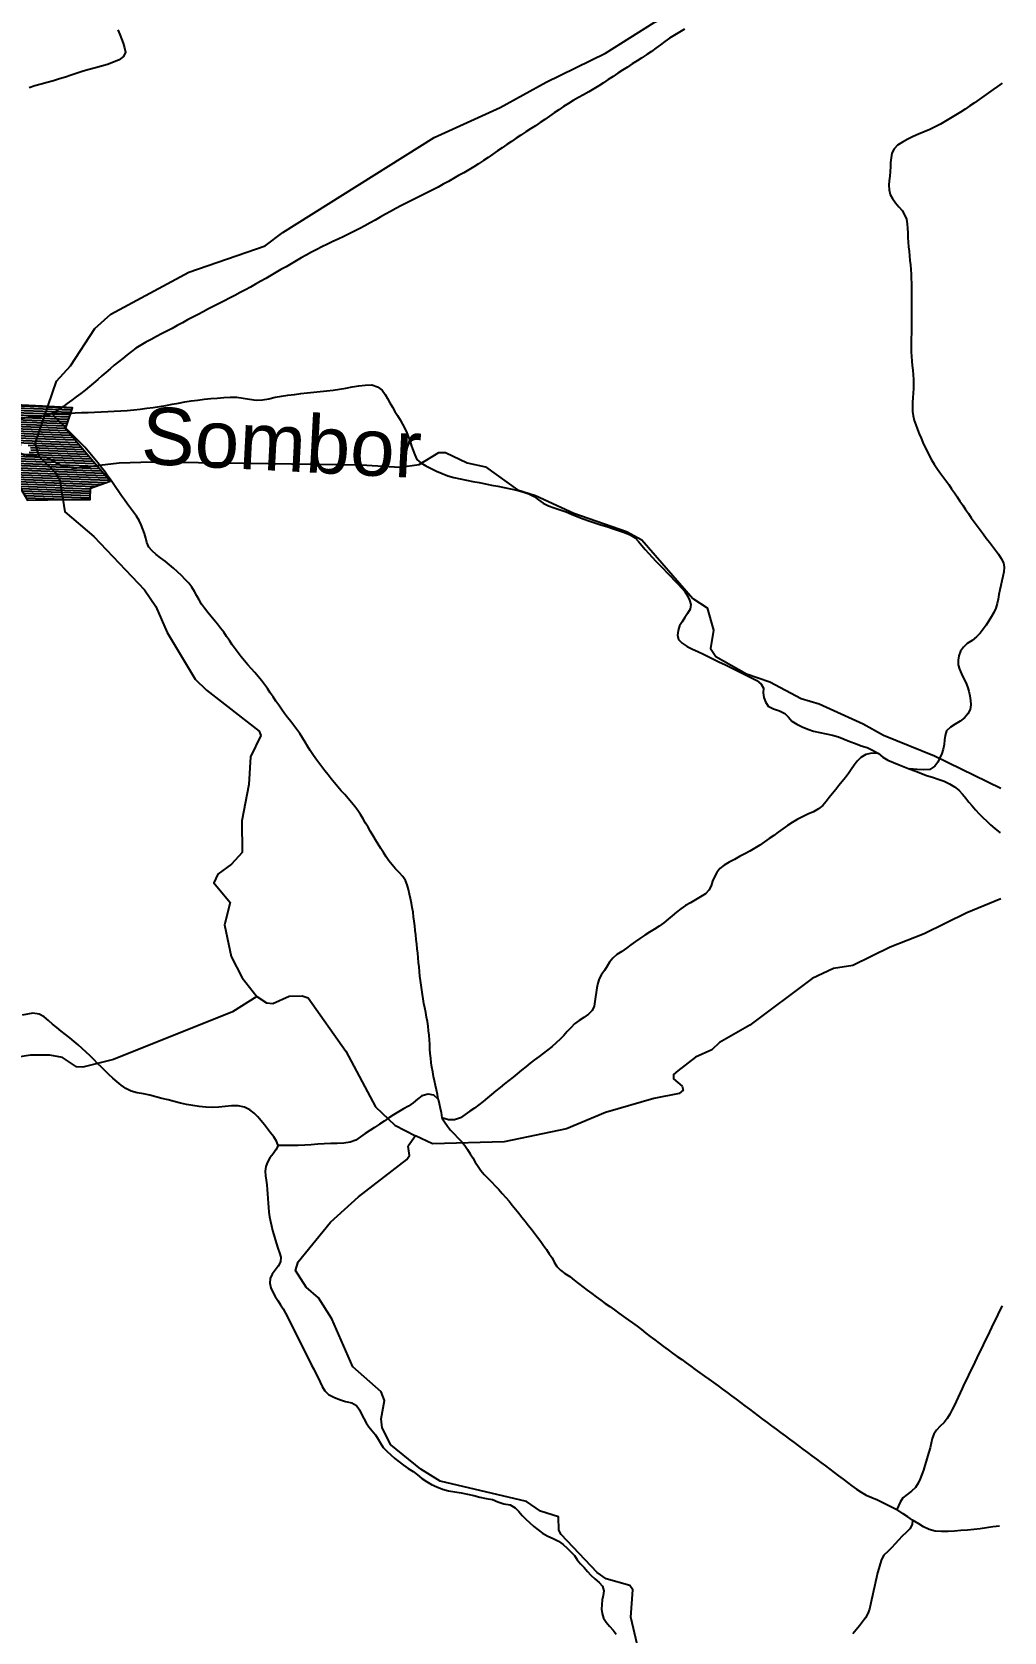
# Model space of a CAD drawing. Header units: metres. Extents: x 13.21 to 19.52, y 42.14 to 46.62.
# Drawn here: x 19.112 to 19.493, y 45.308 to 45.935 of the extents above; entities that cross this region are included whole.
import ezdxf

# ---------------------------------------------------------------- set-up
doc = ezdxf.new("R2010")
doc.units = ezdxf.units.M
doc.header["$MEASUREMENT"] = 0
for name, color, linetype in [('CESTE', 5, 'Continuous'), ('grad_ino', 252, 'Continuous'), ('naziv_ino', 252, 'Continuous'), ('PRUGE', 7, 'Continuous')]:
    doc.layers.add(name, color=color, linetype=linetype)
doc.styles.get("Standard").update_dxf_attribs({"font": 'arial.ttf'})

# ---------------------------------------------------------------- blocks, each defined once
blk = doc.blocks.new('*X38')
at = {"color": 0}
for p, q in [((19.0865, 45.78398), (19.12599, 45.78255)), ((19.08812, 45.78482), (19.12629, 45.78344)), ((19.08974, 45.78566), (19.12659, 45.78433)), ((19.09135, 45.7865), (19.12689, 45.78522)), ((19.09297, 45.78734), (19.12718, 45.78611)), ((19.09459, 45.78819), (19.12748, 45.787)), ((19.09621, 45.78903), (19.12778, 45.78789)), ((19.0745, 45.77721), (19.1288, 45.77525)), ((19.07518, 45.77808), (19.128, 45.77618)), ((19.0768, 45.77892), (19.12721, 45.77711)), ((19.07842, 45.77977), (19.12641, 45.77804)), ((19.08003, 45.78061), (19.12562, 45.77897)), ((19.08165, 45.78145), (19.1251, 45.77989)), ((19.08327, 45.78229), (19.1254, 45.78078)), ((19.08488, 45.78313), (19.12569, 45.78166)), ((19.07641, 45.77624), (19.12959, 45.77432)), ((19.07832, 45.77527), (19.13038, 45.7734)), ((19.08023, 45.7743), (19.10772, 45.77332)), ((19.08214, 45.77333), (19.10659, 45.77246)), ((19.08405, 45.77237), (19.10638, 45.77156)), ((19.08595, 45.7714), (19.10689, 45.77065)), ((19.11038, 45.77322), (19.13118, 45.77247)), ((19.11138, 45.77228), (19.13197, 45.77154)), ((19.11145, 45.77138), (19.13277, 45.77061)), ((19.08786, 45.77043), (19.13435, 45.76875)), ((19.08977, 45.76946), (19.13515, 45.76782)), ((19.09168, 45.76849), (19.13594, 45.7669)), ((19.09359, 45.76752), (19.13673, 45.76597)), ((19.0955, 45.76656), (19.13753, 45.76504)), ((19.09741, 45.76559), (19.13832, 45.76411)), ((19.09931, 45.76462), (19.13912, 45.76318)), ((19.11081, 45.7705), (19.13356, 45.76968)), ((19.10122, 45.76365), (19.13991, 45.76225)), ((19.10313, 45.76268), (19.1407, 45.76132)), ((19.10429, 45.76174), (19.1415, 45.76039)), ((19.10483, 45.76082), (19.14229, 45.75947)), ((19.10537, 45.7599), (19.14132, 45.7586)), ((19.10592, 45.75898), (19.13894, 45.75779)), ((19.10646, 45.75806), (19.13656, 45.75697)), ((19.107, 45.75714), (19.13483, 45.75614)), ((19.10754, 45.75622), (19.13481, 45.75524)), ((19.10809, 45.75531), (19.13479, 45.75434)), ((19.10863, 45.75439), (19.13477, 45.75344)), ((19.10917, 45.75347), (19.13475, 45.75254)), ((19.10971, 45.75255), (19.12777, 45.75189))]:
    blk.add_line(p, q, dxfattribs=at)

msp = doc.modelspace()

# ---------------------------------------------------------------- linework, layer by layer
at = {"layer": 'CESTE'}
msp.add_line((19.26235, 45.50243), (19.25945, 45.4984), dxfattribs=at)
for points in [[(19.11488, 45.76866), (19.11312, 45.77383), (19.12155, 45.79824), (19.12705, 45.80427), (19.13663, 45.81896), (19.14291, 45.82458), (19.17345, 45.84101), (19.20334, 45.8513), (19.21035, 45.85656), (19.26958, 45.89381), (19.29547, 45.90553), (19.31362, 45.91556), (19.33688, 45.92682), (19.35586, 45.93893), (19.38322, 45.95236), (19.391, 45.95706), (19.40864, 45.95932), (19.43647, 45.96865), (19.4469, 45.97388), (19.46051, 45.97897), (19.49207, 45.99404)], [(18.92024, 45.85428), (18.92235, 45.84718), (18.92624, 45.84508), (18.9363, 45.84357), (18.95816, 45.83828), (18.97098, 45.83798), (18.98893, 45.83906), (18.99584, 45.83673), (19.00347, 45.83632), (19.0081, 45.83483), (19.01265, 45.82838), (19.01916, 45.82283), (19.03039, 45.81544), (19.05072, 45.80446), (19.06576, 45.7922), (19.07501, 45.78597), (19.09774, 45.77425), (19.10869, 45.76962), (19.11488, 45.76866)], [(19.11488, 45.76866), (19.11748, 45.76845), (19.12355, 45.76523), (19.12842, 45.76424), (19.14607, 45.7663), (19.15889, 45.76662), (19.24098, 45.76545), (19.25633, 45.76454), (19.26376, 45.76569), (19.27149, 45.77037), (19.27412, 45.77036), (19.28257, 45.76635), (19.28979, 45.76469), (19.30238, 45.75575), (19.30934, 45.75344), (19.32435, 45.74657), (19.34501, 45.73934), (19.35108, 45.73608), (19.37111, 45.71307), (19.37674, 45.70944), (19.37913, 45.70064), (19.37796, 45.69352), (19.3801, 45.69032), (19.39206, 45.68352), (19.40127, 45.68039), (19.41355, 45.67393), (19.42059, 45.67179), (19.43782, 45.66401), (19.44585, 45.65955), (19.46579, 45.65144), (19.49188, 45.63882)], [(19.11488, 45.76866), (19.12087, 45.76282), (19.12279, 45.7595), (19.12476, 45.74713), (19.13612, 45.73743), (19.15599, 45.71649), (19.16045, 45.71002), (19.16494, 45.69972), (19.17588, 45.68151), (19.18031, 45.67712), (19.20097, 45.6611), (19.20173, 45.65945), (19.19766, 45.65102), (19.197, 45.64025), (19.19425, 45.62602), (19.19429, 45.61349), (19.19012, 45.609), (19.18485, 45.60505), (19.18329, 45.60172), (19.1896, 45.59389), (19.18736, 45.58523), (19.18997, 45.57283), (19.19441, 45.56441), (19.20006, 45.55706)], [(19.49179, 45.59534), (19.47853, 45.58992), (19.46182, 45.58164), (19.4484, 45.57642), (19.43377, 45.56926), (19.42628, 45.5681), (19.41781, 45.56414), (19.3934, 45.54581), (19.38149, 45.53908), (19.37848, 45.53623), (19.37207, 45.53326), (19.36514, 45.52799), (19.36349, 45.5265), (19.36345, 45.52489), (19.36686, 45.52199), (19.36726, 45.52038), (19.36569, 45.51904), (19.35577, 45.51713), (19.33689, 45.51167), (19.32153, 45.50527), (19.29703, 45.50019), (19.26898, 45.49931), (19.26235, 45.50243)], [(19.20006, 45.55706), (19.19057, 45.5511), (19.14395, 45.53242), (19.13182, 45.52946), (19.12939, 45.5295), (19.12394, 45.53315), (19.11899, 45.53414), (19.11134, 45.53417), (19.09887, 45.53218), (19.09227, 45.52954), (19.08285, 45.52064)], [(19.20006, 45.55706), (19.20391, 45.55467), (19.20637, 45.5543), (19.21277, 45.55722), (19.21787, 45.55736), (19.22017, 45.55661), (19.23494, 45.5357), (19.24662, 45.51386), (19.25426, 45.50668), (19.26235, 45.50243)], [(19.34918, 45.30317), (19.34675, 45.31376), (19.34752, 45.3245), (19.34642, 45.32619), (19.33705, 45.32878), (19.3335, 45.33129), (19.31944, 45.34624), (19.31848, 45.34788), (19.31837, 45.35316), (19.31133, 45.3554), (19.30583, 45.35911), (19.27202, 45.36706), (19.26444, 45.37186), (19.25271, 45.38133), (19.24922, 45.38803), (19.24887, 45.39162), (19.25013, 45.39874), (19.24885, 45.40219), (19.23779, 45.41193), (19.22946, 45.43078), (19.22429, 45.43898), (19.21944, 45.44311), (19.21523, 45.44968), (19.21629, 45.4531), (19.22897, 45.46869), (19.24002, 45.47856), (19.2589, 45.49315), (19.25997, 45.49479), (19.25945, 45.4984)]]:
    msp.add_lwpolyline(points, dxfattribs=at)
at = {"layer": 'grad_ino'}
msp.add_lwpolyline([(19.08419, 45.78277), (19.07399, 45.77746), (19.10399, 45.76225), (19.11022, 45.75169), (19.12614, 45.75188), (19.13474, 45.75197), (19.13483, 45.75639), (19.14264, 45.75905), (19.13608, 45.76674), (19.12502, 45.77966), (19.12779, 45.78791), (19.1161, 45.78846), (19.09684, 45.78936)], close=True, dxfattribs=at)
at = {"layer": 'PRUGE'}
for points in [[(19.14562, 45.93596), (19.14636, 45.93424), (19.14705, 45.9325), (19.14768, 45.93077), (19.14827, 45.929), (19.14863, 45.92723), (19.14783, 45.92551), (19.14612, 45.92421), (19.14386, 45.92329), (19.14158, 45.92245), (19.13923, 45.92172), (19.13683, 45.92108), (19.13441, 45.92044), (19.13202, 45.91977), (19.12967, 45.91905), (19.12734, 45.91828), (19.12502, 45.91751), (19.12268, 45.91676), (19.12031, 45.91606), (19.11791, 45.91542), (19.11549, 45.91478), (19.1131, 45.91412), (19.11079, 45.91333)], [(19.36784, 45.93622), (19.36586, 45.93508), (19.36389, 45.93392), (19.36198, 45.93271), (19.36015, 45.93145), (19.35839, 45.93014), (19.35662, 45.92883), (19.35483, 45.92755), (19.35297, 45.92631), (19.35109, 45.92508), (19.34919, 45.92387), (19.34728, 45.92266), (19.34539, 45.92144), (19.34351, 45.92022), (19.34164, 45.91898), (19.33978, 45.91774), (19.33791, 45.91651), (19.33604, 45.91528), (19.33415, 45.91406), (19.33223, 45.91286), (19.33025, 45.91171), (19.32823, 45.9106), (19.3262, 45.9095), (19.32421, 45.90835), (19.32229, 45.90717), (19.32041, 45.90594), (19.31857, 45.90469), (19.31674, 45.90342), (19.31491, 45.90216), (19.31307, 45.9009), (19.31122, 45.89966), (19.30935, 45.89842), (19.30747, 45.8972), (19.30558, 45.89598), (19.30369, 45.89476), (19.30181, 45.89354), (19.29994, 45.89231), (19.29808, 45.89106), (19.29625, 45.8898), (19.29443, 45.88854), (19.2926, 45.88727), (19.29077, 45.886), (19.28892, 45.88476), (19.28705, 45.88353), (19.28513, 45.88233), (19.28319, 45.88116), (19.28122, 45.88), (19.27924, 45.87886), (19.27724, 45.87773), (19.27523, 45.8766), (19.2732, 45.8755), (19.27117, 45.8744), (19.26912, 45.87332), (19.26705, 45.87225), (19.26496, 45.8712), (19.26286, 45.87016), (19.26076, 45.86912), (19.25868, 45.86807), (19.25661, 45.86701), (19.25456, 45.86592), (19.25253, 45.86482), (19.25052, 45.8637), (19.24851, 45.86259), (19.24649, 45.86147), (19.24448, 45.86035), (19.24246, 45.85924), (19.24043, 45.85814), (19.23838, 45.85706), (19.2363, 45.856), (19.23418, 45.85498), (19.23205, 45.85398), (19.22989, 45.853), (19.22776, 45.85201), (19.22564, 45.85099), (19.22357, 45.84992), (19.22153, 45.84883), (19.21951, 45.84771), (19.21752, 45.84659), (19.21552, 45.84545), (19.21354, 45.8443), (19.21156, 45.84316), (19.20957, 45.84202), (19.20758, 45.84089), (19.20558, 45.83975), (19.2036, 45.83861), (19.20162, 45.83746), (19.19964, 45.83633), (19.19763, 45.83521), (19.19561, 45.8341), (19.19356, 45.83301), (19.1915, 45.83194), (19.18943, 45.83087), (19.18736, 45.82981), (19.18529, 45.82875), (19.18321, 45.82769), (19.18115, 45.82662), (19.17909, 45.82554), (19.17704, 45.82446), (19.175, 45.82337), (19.17296, 45.82228), (19.17092, 45.82118), (19.16888, 45.82009), (19.16684, 45.819), (19.16479, 45.81791), (19.16274, 45.81683), (19.1607, 45.81575), (19.15865, 45.81466), (19.1566, 45.81358), (19.15459, 45.81246), (19.15264, 45.81129), (19.1509, 45.80997), (19.14922, 45.80861), (19.14753, 45.80725), (19.14587, 45.80588), (19.14421, 45.80451), (19.14256, 45.80314), (19.14093, 45.80175), (19.13931, 45.80036), (19.1377, 45.79896), (19.13609, 45.79757), (19.13445, 45.79619), (19.13277, 45.79483), (19.13105, 45.79349), (19.12931, 45.79217), (19.12754, 45.79087), (19.12577, 45.78957), (19.12398, 45.78828), (19.12213, 45.78703), (19.12021, 45.78581)], [(19.49238, 45.91516), (19.49058, 45.91387), (19.48879, 45.91259), (19.487, 45.91129), (19.48521, 45.91001), (19.4834, 45.90873), (19.48158, 45.90746), (19.47973, 45.90622), (19.47786, 45.90498), (19.47599, 45.90375), (19.47409, 45.90254), (19.47216, 45.90135), (19.47021, 45.90018), (19.46822, 45.89904), (19.46614, 45.89798), (19.464, 45.89699), (19.4618, 45.89606), (19.4596, 45.89513), (19.45742, 45.89417), (19.45532, 45.89314), (19.45328, 45.89203), (19.45135, 45.89085), (19.44997, 45.88934), (19.44915, 45.88764), (19.4488, 45.88585), (19.44864, 45.88406), (19.44856, 45.88227), (19.4485, 45.88047), (19.44832, 45.87868), (19.44811, 45.87688), (19.44795, 45.8751), (19.44801, 45.87329), (19.44843, 45.87153), (19.44931, 45.86984), (19.45051, 45.86825), (19.45181, 45.8667), (19.4531, 45.86514), (19.45414, 45.8635), (19.45485, 45.86178), (19.45518, 45.85999), (19.45531, 45.8582), (19.45536, 45.8564), (19.45537, 45.85461), (19.45549, 45.85281), (19.45566, 45.85102), (19.45585, 45.84923), (19.45604, 45.84744), (19.45621, 45.84565), (19.45639, 45.84386), (19.45653, 45.84207), (19.45665, 45.84028), (19.45673, 45.83848), (19.45679, 45.83668), (19.45683, 45.83489), (19.45685, 45.83309), (19.45686, 45.8313), (19.45686, 45.8295), (19.45687, 45.82771), (19.45687, 45.82591), (19.45687, 45.82412), (19.45686, 45.82232), (19.45684, 45.82053), (19.45681, 45.81873), (19.45677, 45.81694), (19.45673, 45.81514), (19.45671, 45.81335), (19.45671, 45.81155), (19.45673, 45.80976), (19.4568, 45.80796), (19.45695, 45.80617), (19.45713, 45.80438), (19.45732, 45.80259), (19.4575, 45.8008), (19.45762, 45.799), (19.45765, 45.79721), (19.45759, 45.79541), (19.45748, 45.79362), (19.45733, 45.79183), (19.45721, 45.79004), (19.45716, 45.78824), (19.45723, 45.78644), (19.45746, 45.78466), (19.45792, 45.78289), (19.45852, 45.78115), (19.4592, 45.77942), (19.45989, 45.77768), (19.4606, 45.77596), (19.46133, 45.77424), (19.4621, 45.77252), (19.46291, 45.77082), (19.46378, 45.76913), (19.46471, 45.76746), (19.46572, 45.7658), (19.4668, 45.76417), (19.46792, 45.76256), (19.46908, 45.76096), (19.47024, 45.75936), (19.47141, 45.75776), (19.47255, 45.75615), (19.47366, 45.75453), (19.47476, 45.7529), (19.47584, 45.75128), (19.47693, 45.74965), (19.47802, 45.74803), (19.47911, 45.7464), (19.48022, 45.74478), (19.48135, 45.74317), (19.48251, 45.74157), (19.48371, 45.73998), (19.48492, 45.7384), (19.48613, 45.73682), (19.48735, 45.73524), (19.48853, 45.73364), (19.48971, 45.73205), (19.49088, 45.73045), (19.49204, 45.72883), (19.49285, 45.72715), (19.4931, 45.72535), (19.493, 45.72356), (19.49269, 45.72178), (19.49226, 45.72001), (19.49182, 45.71824), (19.49141, 45.71647), (19.49109, 45.71468), (19.49081, 45.7129), (19.49043, 45.71113), (19.48986, 45.70937), (19.48906, 45.70766), (19.48815, 45.706), (19.48716, 45.70434), (19.48611, 45.7027), (19.48497, 45.70109), (19.48376, 45.69951), (19.48228, 45.69803), (19.48057, 45.69671), (19.47864, 45.69552), (19.47716, 45.69406), (19.47609, 45.69243), (19.47542, 45.69069), (19.4751, 45.6889), (19.47518, 45.68711), (19.4757, 45.68535), (19.47642, 45.68363), (19.47725, 45.68193), (19.47808, 45.68023), (19.47873, 45.67849), (19.47924, 45.67673), (19.47964, 45.67496), (19.47993, 45.67317), (19.48003, 45.67138), (19.47988, 45.66958), (19.47897, 45.66791), (19.4776, 45.66639), (19.47595, 45.66501), (19.474, 45.66384), (19.47208, 45.66265), (19.47056, 45.66119), (19.46998, 45.65947), (19.46981, 45.65767), (19.46969, 45.65587), (19.46927, 45.6541), (19.46866, 45.65236), (19.46796, 45.65063), (19.46719, 45.6489), (19.46602, 45.64733), (19.46403, 45.6461), (19.46161, 45.64591), (19.45902, 45.6461), (19.45595, 45.64638)], [(19.12021, 45.78581), (19.12366, 45.7855), (19.12625, 45.78567), (19.1288, 45.78583), (19.13137, 45.78597), (19.13393, 45.78607), (19.13649, 45.78615), (19.13906, 45.78624), (19.14163, 45.78636), (19.14418, 45.78649), (19.14675, 45.78663), (19.14931, 45.78681), (19.15185, 45.78704), (19.15439, 45.78733), (19.15691, 45.78767), (19.15943, 45.78802), (19.16193, 45.78841), (19.16444, 45.78881), (19.16694, 45.78923), (19.16942, 45.78969), (19.1719, 45.79015), (19.1744, 45.79056), (19.17693, 45.79091), (19.17946, 45.7912), (19.182, 45.79146), (19.18454, 45.7917), (19.1871, 45.79188), (19.18967, 45.79199), (19.19224, 45.79202), (19.19224, 45.79202), (19.19476, 45.7917), (19.19727, 45.79128), (19.19978, 45.79089), (19.20233, 45.791), (19.20484, 45.7914), (19.20729, 45.79198), (19.20978, 45.7924), (19.2123, 45.79276), (19.21482, 45.79311), (19.21735, 45.79344), (19.21987, 45.79374), (19.22241, 45.79402), (19.22495, 45.79428), (19.2275, 45.79455), (19.23003, 45.79483), (19.23255, 45.79516), (19.23506, 45.79555), (19.23754, 45.79602), (19.24004, 45.79648), (19.24258, 45.79676), (19.24517, 45.7968), (19.24517, 45.7968), (19.24746, 45.79604), (19.24923, 45.79473), (19.2504, 45.79311), (19.25138, 45.79145), (19.25229, 45.78977), (19.25325, 45.78811), (19.25426, 45.78646), (19.25528, 45.7848), (19.25628, 45.78315), (19.25722, 45.78147), (19.2581, 45.77979), (19.25891, 45.77809), (19.25962, 45.77636), (19.26023, 45.77461), (19.26076, 45.77286), (19.26134, 45.77111), (19.26201, 45.76937), (19.26283, 45.76766), (19.26441, 45.76627), (19.26638, 45.7651), (19.2685, 45.76408), (19.27061, 45.76304), (19.27275, 45.76206), (19.27498, 45.76117), (19.27737, 45.7605), (19.27982, 45.75998), (19.28231, 45.75952), (19.28478, 45.75903), (19.28724, 45.75852), (19.28971, 45.75802), (19.29218, 45.75755), (19.29467, 45.75709), (19.29715, 45.75665), (19.29961, 45.75612), (19.30204, 45.75555), (19.30445, 45.75493), (19.30678, 45.75415), (19.30885, 45.75311), (19.31054, 45.75174), (19.31237, 45.75048), (19.31442, 45.74942), (19.31676, 45.74866), (19.31908, 45.74789), (19.32136, 45.74707), (19.32354, 45.74613), (19.32577, 45.74523), (19.32803, 45.74438), (19.33033, 45.74359), (19.33264, 45.74281), (19.33497, 45.74204), (19.33729, 45.74128), (19.33963, 45.74054), (19.34196, 45.7398), (19.34429, 45.73903), (19.34652, 45.73812), (19.34843, 45.73695), (19.34981, 45.73542), (19.35113, 45.73387), (19.35243, 45.73233), (19.35378, 45.7308), (19.35517, 45.72929), (19.35659, 45.72779), (19.35801, 45.7263), (19.35943, 45.72481), (19.36087, 45.72332), (19.36233, 45.72183), (19.36376, 45.72035), (19.36518, 45.71885), (19.36659, 45.71735), (19.36789, 45.7158), (19.36899, 45.71418), (19.36983, 45.71248), (19.37026, 45.7107), (19.37002, 45.70893), (19.369, 45.70727), (19.36795, 45.70563), (19.36689, 45.70399), (19.36589, 45.70234), (19.36528, 45.7006), (19.36511, 45.6988), (19.36547, 45.697), (19.36692, 45.69557), (19.36888, 45.69436), (19.37095, 45.6933), (19.37307, 45.69229), (19.3752, 45.69129), (19.37731, 45.69027), (19.37941, 45.68924), (19.38152, 45.68821), (19.38363, 45.68719), (19.38573, 45.68617), (19.38783, 45.68514), (19.38992, 45.6841), (19.39199, 45.68304), (19.39405, 45.68197), (19.39616, 45.68093), (19.39787, 45.67957), (19.39878, 45.67794), (19.39869, 45.67611), (19.39894, 45.67432), (19.39957, 45.67258), (19.40068, 45.67093), (19.40268, 45.6699), (19.40501, 45.66908), (19.40716, 45.66808), (19.40858, 45.66662), (19.40991, 45.66509), (19.41183, 45.66389), (19.41391, 45.66284), (19.41613, 45.66193), (19.41844, 45.66115), (19.42086, 45.66057), (19.42333, 45.66009), (19.42579, 45.65957), (19.42814, 45.65886), (19.4304, 45.65801), (19.43261, 45.6571), (19.43485, 45.65623), (19.43713, 45.65541), (19.43947, 45.65467), (19.44157, 45.65366), (19.44392, 45.6523)], [(19.12021, 45.78581), (19.11801, 45.78494), (19.11551, 45.78448), (19.11295, 45.78435), (19.11041, 45.78409), (19.10678, 45.78344)], [(19.27121, 45.51691), (19.27091, 45.51869), (19.27057, 45.52047), (19.2702, 45.52225), (19.26982, 45.52402), (19.26944, 45.5258), (19.26909, 45.52757), (19.26877, 45.52936), (19.2685, 45.53115), (19.2683, 45.53293), (19.26813, 45.53472), (19.268, 45.53652), (19.26788, 45.53831), (19.26777, 45.54011), (19.26762, 45.5419), (19.26745, 45.54369), (19.26723, 45.54548), (19.26697, 45.54726), (19.26666, 45.54905), (19.26633, 45.55083), (19.26599, 45.55261), (19.26564, 45.55439), (19.26532, 45.55617), (19.26501, 45.55795), (19.26474, 45.55974), (19.26451, 45.56153), (19.26428, 45.56332), (19.26408, 45.5651), (19.2639, 45.56689), (19.26371, 45.56868), (19.26353, 45.57048), (19.26336, 45.57226), (19.26317, 45.57406), (19.26298, 45.57585), (19.26278, 45.57764), (19.26259, 45.57942), (19.26241, 45.58122), (19.26222, 45.58301), (19.26203, 45.5848), (19.26182, 45.58659), (19.26159, 45.58838), (19.26134, 45.59017), (19.26104, 45.59195), (19.26072, 45.59373), (19.26036, 45.59551), (19.25998, 45.59728), (19.25958, 45.59906), (19.25909, 45.60082), (19.25846, 45.60256), (19.25732, 45.60417), (19.25592, 45.60568), (19.25443, 45.60714), (19.25311, 45.60867), (19.25191, 45.61027), (19.25081, 45.61189), (19.24975, 45.61352), (19.24871, 45.61517), (19.2477, 45.61681), (19.24668, 45.61846), (19.24566, 45.62011), (19.24467, 45.62177), (19.24372, 45.62343), (19.24277, 45.6251), (19.2418, 45.62675), (19.24078, 45.62841), (19.23971, 45.63004), (19.23855, 45.63164), (19.23727, 45.6332), (19.23595, 45.63474), (19.23458, 45.63626), (19.23321, 45.63776), (19.23187, 45.6393), (19.23056, 45.64085), (19.2293, 45.64241), (19.22804, 45.64398), (19.22681, 45.64555), (19.22559, 45.64713), (19.2244, 45.64872), (19.22323, 45.65031), (19.22211, 45.65193), (19.22105, 45.65357), (19.22003, 45.65522), (19.21901, 45.65686), (19.21798, 45.65851), (19.2169, 45.66014), (19.21577, 45.66174), (19.21458, 45.66334), (19.21338, 45.66492), (19.21216, 45.66651), (19.21096, 45.66809), (19.20979, 45.66969), (19.20867, 45.6713), (19.20757, 45.67292), (19.20648, 45.67455), (19.20539, 45.67618), (19.20428, 45.67779), (19.20313, 45.6794), (19.20192, 45.68099), (19.20065, 45.68255), (19.19932, 45.68408), (19.19795, 45.6856), (19.19659, 45.68713), (19.19524, 45.68865), (19.19396, 45.69021), (19.19274, 45.69179), (19.19158, 45.69339), (19.19045, 45.695), (19.18934, 45.69662), (19.18823, 45.69824), (19.1871, 45.69985), (19.18591, 45.70144), (19.18467, 45.70301), (19.18339, 45.70457), (19.1821, 45.70613), (19.18082, 45.70768), (19.17958, 45.70926), (19.17845, 45.71086), (19.17747, 45.71253), (19.1766, 45.71421), (19.1757, 45.7159), (19.17467, 45.71755), (19.17341, 45.71911), (19.17203, 45.72062), (19.17056, 45.72209), (19.16904, 45.72355), (19.16748, 45.72497), (19.16587, 45.72637), (19.16414, 45.7277), (19.16238, 45.72901), (19.16066, 45.73034), (19.15904, 45.73174), (19.15778, 45.73329), (19.157, 45.73501), (19.15654, 45.73678), (19.15606, 45.73854), (19.15542, 45.74028), (19.15474, 45.74202), (19.15391, 45.74371), (19.15286, 45.74535), (19.15173, 45.74697), (19.15055, 45.74856), (19.14936, 45.75015), (19.14819, 45.75175), (19.14705, 45.75336), (19.14595, 45.75498), (19.14484, 45.75661), (19.14374, 45.75822), (19.14262, 45.75984), (19.14147, 45.76145), (19.1403, 45.76305), (19.13908, 45.76463), (19.13784, 45.7662), (19.13658, 45.76777), (19.13528, 45.76932), (19.13396, 45.77086), (19.13259, 45.77238), (19.13119, 45.77388), (19.12974, 45.77536), (19.12827, 45.77684), (19.12679, 45.7783), (19.12532, 45.77978), (19.12389, 45.78127), (19.12249, 45.78278), (19.12069, 45.78443), (19.12021, 45.78581)], [(19.44392, 45.6523), (19.44131, 45.65244), (19.44131, 45.65244), (19.43893, 45.65196), (19.43691, 45.65081), (19.43548, 45.64932), (19.43429, 45.64772), (19.43319, 45.6461), (19.43208, 45.64449), (19.43089, 45.64289), (19.42964, 45.64133), (19.42837, 45.63977), (19.42709, 45.63822), (19.42581, 45.63667), (19.4246, 45.63508), (19.42339, 45.63349), (19.42208, 45.63196), (19.42033, 45.63065), (19.41835, 45.62951), (19.41622, 45.62851), (19.41407, 45.62753), (19.41199, 45.62649), (19.41002, 45.62534), (19.40817, 45.62411), (19.40637, 45.62282), (19.40459, 45.62153), (19.4028, 45.62025), (19.40098, 45.61899), (19.39915, 45.61774), (19.39731, 45.61648), (19.39543, 45.61527), (19.39349, 45.6141), (19.39147, 45.613), (19.38942, 45.61193), (19.38736, 45.61085), (19.38531, 45.60978), (19.38337, 45.60861), (19.38167, 45.60727), (19.38049, 45.60568), (19.37957, 45.604), (19.37884, 45.60228), (19.37828, 45.60052), (19.37741, 45.59884), (19.37604, 45.59731), (19.37414, 45.59612), (19.37214, 45.595), (19.37014, 45.59387), (19.36818, 45.59272), (19.36635, 45.59147), (19.36466, 45.59012), (19.363, 45.58876), (19.36135, 45.58738), (19.3597, 45.58601), (19.35791, 45.58473), (19.35604, 45.5835), (19.35412, 45.58231), (19.35221, 45.58112), (19.35034, 45.5799), (19.34853, 45.57863), (19.34678, 45.57732), (19.34502, 45.57602), (19.34322, 45.57475), (19.3413, 45.57355), (19.33967, 45.57219), (19.33842, 45.57061), (19.33745, 45.56895), (19.33642, 45.5673), (19.3353, 45.56569), (19.3344, 45.564), (19.33379, 45.56227), (19.33345, 45.56049), (19.33317, 45.5587), (19.33292, 45.55691), (19.33264, 45.55513), (19.33236, 45.55333), (19.33158, 45.55165), (19.33013, 45.55015), (19.32833, 45.54888), (19.32648, 45.54764), (19.32472, 45.54633), (19.32322, 45.54488), (19.32183, 45.54338), (19.32046, 45.54186), (19.31902, 45.54038), (19.3175, 45.53894), (19.31589, 45.53754), (19.31424, 45.53617), (19.31254, 45.53483), (19.31078, 45.53353), (19.309, 45.53224), (19.30727, 45.53093), (19.30558, 45.52958), (19.30391, 45.52821), (19.30224, 45.52685), (19.30056, 45.5255), (19.29886, 45.52416), (19.29717, 45.52282), (19.29548, 45.52148), (19.29381, 45.52011), (19.29216, 45.51874), (19.29054, 45.51736), (19.28888, 45.51599), (19.28717, 45.51465), (19.28541, 45.51336), (19.2836, 45.51209), (19.28178, 45.51082), (19.27993, 45.50959), (19.27762, 45.5087), (19.27521, 45.50879), (19.2727, 45.50957)], [(19.44392, 45.6523), (19.44558, 45.65092), (19.44751, 45.64977), (19.44974, 45.64886), (19.45196, 45.64797), (19.45595, 45.64638)], [(19.45595, 45.64638), (19.45818, 45.64551), (19.46043, 45.64463), (19.46268, 45.64379), (19.46501, 45.64304), (19.46734, 45.64228), (19.46962, 45.64148), (19.47176, 45.64048), (19.47369, 45.6393), (19.47538, 45.63794), (19.47679, 45.63645), (19.47809, 45.6349), (19.47933, 45.63333), (19.48063, 45.63178), (19.48198, 45.63025), (19.4834, 45.62876), (19.48484, 45.62728), (19.48633, 45.62582), (19.48786, 45.62438), (19.48948, 45.62299), (19.49156, 45.62124)], [(19.20847, 45.49872), (19.20776, 45.50045), (19.20678, 45.5021), (19.20552, 45.50367), (19.20429, 45.50524), (19.20307, 45.50682), (19.20183, 45.50839), (19.2005, 45.50992), (19.19902, 45.51139), (19.19733, 45.51274), (19.19522, 45.51378), (19.19281, 45.51428), (19.19281, 45.51428), (19.19022, 45.51426), (19.18769, 45.51397), (19.18516, 45.51372), (19.18261, 45.51365), (19.18005, 45.51375), (19.17752, 45.51398), (19.17501, 45.51432), (19.17254, 45.51479), (19.17011, 45.51535), (19.1677, 45.51595), (19.1653, 45.51656), (19.16289, 45.51718), (19.1605, 45.5178), (19.15811, 45.51846), (19.15566, 45.51894), (19.15315, 45.5193), (19.15078, 45.51999), (19.14872, 45.52103), (19.14695, 45.52234), (19.14527, 45.52369), (19.14366, 45.52509), (19.14211, 45.52652), (19.14063, 45.52798), (19.13915, 45.52945), (19.13766, 45.5309), (19.13619, 45.53237), (19.1347, 45.53384), (19.13318, 45.53528), (19.13162, 45.53671), (19.13004, 45.53812), (19.12844, 45.53952), (19.1268, 45.54089), (19.12511, 45.54225), (19.12339, 45.54357), (19.12164, 45.54489), (19.11997, 45.54624), (19.11835, 45.54763), (19.11675, 45.54907), (19.11473, 45.55014), (19.11224, 45.55061), (19.11224, 45.55061), (19.10811, 45.54975)], [(19.27121, 45.51691), (19.26955, 45.51842), (19.26735, 45.51881), (19.26735, 45.51881), (19.26485, 45.51811), (19.26308, 45.51684), (19.26138, 45.51547), (19.25961, 45.51418), (19.25763, 45.51304), (19.25565, 45.51191), (19.2537, 45.51075), (19.25184, 45.50952), (19.25, 45.50828), (19.24816, 45.50704), (19.2463, 45.5058), (19.24443, 45.50457), (19.24257, 45.50335), (19.24081, 45.50204), (19.23889, 45.50085), (19.23669, 45.49994), (19.23419, 45.4996), (19.23163, 45.49948), (19.22908, 45.49945), (19.22653, 45.49933), (19.22398, 45.49917), (19.22144, 45.49899), (19.21889, 45.49883), (19.21635, 45.49871), (19.21378, 45.49867), (19.21123, 45.49868), (19.20847, 45.49872)], [(19.27121, 45.51691), (19.27162, 45.51513), (19.27198, 45.51336), (19.27232, 45.51158), (19.2727, 45.50957)], [(19.2727, 45.50957), (19.27372, 45.50793), (19.27484, 45.50631), (19.27607, 45.50474), (19.27748, 45.50324), (19.2789, 45.50175), (19.28033, 45.50026), (19.28166, 45.49872), (19.28277, 45.49711), (19.28374, 45.49545), (19.28474, 45.4938), (19.28577, 45.49215), (19.28684, 45.49052), (19.288, 45.48892), (19.28928, 45.48736), (19.2907, 45.48588), (19.29217, 45.48441), (19.29361, 45.48292), (19.29499, 45.4814), (19.29634, 45.47989), (19.29769, 45.47836), (19.29901, 45.47682), (19.30029, 45.47526), (19.30156, 45.47371), (19.30281, 45.47214), (19.30406, 45.47058), (19.3053, 45.469), (19.30653, 45.46743), (19.30777, 45.46586), (19.309, 45.46429), (19.31022, 45.46271), (19.31142, 45.46112), (19.31257, 45.45952), (19.3137, 45.45792), (19.3148, 45.45629), (19.31585, 45.45466), (19.3167, 45.45296), (19.31772, 45.45132), (19.31916, 45.44983), (19.32094, 45.44856), (19.32278, 45.44729), (19.3245, 45.44596), (19.32623, 45.44465), (19.32795, 45.44332), (19.32967, 45.442), (19.33142, 45.44068), (19.33318, 45.43939), (19.33495, 45.4381), (19.33673, 45.43681), (19.33852, 45.43553), (19.34031, 45.43425), (19.34209, 45.43296), (19.34388, 45.43168), (19.34568, 45.43041), (19.34747, 45.42913), (19.34923, 45.42783), (19.35098, 45.42651), (19.35269, 45.42518), (19.3544, 45.42385), (19.35611, 45.42252), (19.35783, 45.42119), (19.35958, 45.41989), (19.36135, 45.41859), (19.36313, 45.41731), (19.36493, 45.41603), (19.36671, 45.41475), (19.3685, 45.41347), (19.37028, 45.41218), (19.37205, 45.4109), (19.37385, 45.40961), (19.37562, 45.40833), (19.37741, 45.40704), (19.37919, 45.40576), (19.38098, 45.40448), (19.38276, 45.40319), (19.38453, 45.4019), (19.38629, 45.4006), (19.38802, 45.39928), (19.38977, 45.39797), (19.3915, 45.39665), (19.39323, 45.39534), (19.39497, 45.39402), (19.39671, 45.3927), (19.39845, 45.3914), (19.4002, 45.39009), (19.40196, 45.38878), (19.40371, 45.38748), (19.40547, 45.38619), (19.40723, 45.38488), (19.40899, 45.38359), (19.41075, 45.38229), (19.41251, 45.38098), (19.41426, 45.37968), (19.41602, 45.37838), (19.41777, 45.37708), (19.41953, 45.37578), (19.42128, 45.37447), (19.42304, 45.37317), (19.42478, 45.37186), (19.42652, 45.37055), (19.42825, 45.36923), (19.42997, 45.36791), (19.43171, 45.36659), (19.43347, 45.36529), (19.43525, 45.36401), (19.43709, 45.36276), (19.43911, 45.36167), (19.44132, 45.36078), (19.44346, 45.3598), (19.44557, 45.35879), (19.44764, 45.35774), (19.45104, 45.35599)], [(19.20847, 45.49872), (19.2076, 45.49703), (19.20651, 45.49541), (19.20526, 45.49385), (19.20423, 45.4922), (19.20361, 45.49047), (19.20343, 45.48867), (19.20356, 45.48687), (19.20378, 45.48508), (19.204, 45.48329), (19.20413, 45.4815), (19.20426, 45.47971), (19.20436, 45.47791), (19.20449, 45.47612), (19.20464, 45.47433), (19.20484, 45.47254), (19.20512, 45.47075), (19.20547, 45.46897), (19.20587, 45.4672), (19.20629, 45.46543), (19.20675, 45.46366), (19.20725, 45.46191), (19.20775, 45.46014), (19.20836, 45.4584), (19.20902, 45.45667), (19.2095, 45.45488), (19.20933, 45.45312), (19.20849, 45.45141), (19.20732, 45.44981), (19.20617, 45.4482), (19.20529, 45.44652), (19.2052, 45.44472), (19.2056, 45.44295), (19.20638, 45.44124), (19.20733, 45.43957), (19.20837, 45.43793), (19.20943, 45.4363), (19.21045, 45.43464), (19.21138, 45.43298), (19.21222, 45.43128), (19.21307, 45.42959), (19.21391, 45.42789), (19.21476, 45.4262), (19.21561, 45.4245), (19.21646, 45.42281), (19.2173, 45.42112), (19.21814, 45.41942), (19.21899, 45.41772), (19.21984, 45.41603), (19.2207, 45.41434), (19.22156, 45.41265), (19.22242, 45.41096), (19.22329, 45.40927), (19.22414, 45.40758), (19.22496, 45.40588), (19.22574, 45.40417), (19.22678, 45.40252), (19.22821, 45.40104), (19.23028, 45.4), (19.23254, 45.39915), (19.23487, 45.39841), (19.23736, 45.39783), (19.23921, 45.39673), (19.24035, 45.39508), (19.24118, 45.39338), (19.24201, 45.39168), (19.24297, 45.39001), (19.24408, 45.3884), (19.24531, 45.38683), (19.2466, 45.38528), (19.24766, 45.38364), (19.24865, 45.38198), (19.24967, 45.38034), (19.25108, 45.37885), (19.25264, 45.37742), (19.25428, 45.37605), (19.2559, 45.37466), (19.25762, 45.37334), (19.25944, 45.37208), (19.26134, 45.37088), (19.2631, 45.36958), (19.26474, 45.36821), (19.26662, 45.36699), (19.26861, 45.36587), (19.27071, 45.36485), (19.27295, 45.36398), (19.27532, 45.36334), (19.2778, 45.36289), (19.28028, 45.36251), (19.28274, 45.36204), (19.28515, 45.36146), (19.28753, 45.3608), (19.28998, 45.3603), (19.29245, 45.3599), (19.29463, 45.35896), (19.29698, 45.35829), (19.29945, 45.35785), (19.30136, 45.35667), (19.30288, 45.35523), (19.30414, 45.35366), (19.30563, 45.3522), (19.30718, 45.35078), (19.30878, 45.34938), (19.31039, 45.34799), (19.31216, 45.3467), (19.31415, 45.34557), (19.31633, 45.34464), (19.31839, 45.34359), (19.3202, 45.34232), (19.32173, 45.34088), (19.32321, 45.33942), (19.32466, 45.33795), (19.32573, 45.33632), (19.32699, 45.33476), (19.32847, 45.33329), (19.32976, 45.33175), (19.33114, 45.33024), (19.33266, 45.3288), (19.3344, 45.32746), (19.33563, 45.32591), (19.33617, 45.32415), (19.33586, 45.32237), (19.33554, 45.32059), (19.33538, 45.31879), (19.33527, 45.317), (19.33548, 45.31521), (19.33607, 45.31346), (19.33714, 45.31184), (19.33841, 45.31028), (19.33977, 45.30875), (19.34097, 45.30717)], [(19.49232, 45.43579), (19.49149, 45.4341), (19.49067, 45.4324), (19.48985, 45.4307), (19.48903, 45.429), (19.48821, 45.4273), (19.48738, 45.4256), (19.48656, 45.4239), (19.48574, 45.42221), (19.48492, 45.4205), (19.4841, 45.4188), (19.48328, 45.4171), (19.48246, 45.41541), (19.48163, 45.41371), (19.48081, 45.41201), (19.47998, 45.41031), (19.47915, 45.40861), (19.47833, 45.40692), (19.4775, 45.40522), (19.4767, 45.40351), (19.47591, 45.40181), (19.47513, 45.4001), (19.47434, 45.3984), (19.47352, 45.3967), (19.47267, 45.39501), (19.47179, 45.39332), (19.47079, 45.39167), (19.4696, 45.39008), (19.46803, 45.38867), (19.46662, 45.38717), (19.46558, 45.38553), (19.46498, 45.38379), (19.46454, 45.38202), (19.46413, 45.38025), (19.46358, 45.37849), (19.46305, 45.37674), (19.46255, 45.37498), (19.46204, 45.37323), (19.4615, 45.37147), (19.46091, 45.36972), (19.46023, 45.36799), (19.45943, 45.36628), (19.45841, 45.36465), (19.45685, 45.36323), (19.45509, 45.36191), (19.4534, 45.36058), (19.4524, 45.35894), (19.45104, 45.35599)], [(19.45722, 45.3519), (19.45705, 45.35009), (19.45617, 45.34845), (19.45467, 45.34698), (19.45319, 45.34552), (19.45177, 45.34403), (19.45039, 45.34252), (19.449, 45.34101), (19.44749, 45.33957), (19.44597, 45.33814), (19.44509, 45.33646), (19.44448, 45.33471), (19.444, 45.33295), (19.44351, 45.33118), (19.44307, 45.32941), (19.44268, 45.32764), (19.44229, 45.32587), (19.44191, 45.32409), (19.44151, 45.32232), (19.44109, 45.32055), (19.4407, 45.31877), (19.4403, 45.317), (19.43967, 45.31526), (19.43877, 45.31359), (19.43762, 45.31198), (19.43639, 45.31041), (19.43512, 45.30886), (19.43386, 45.3073)], [(19.45722, 45.3519), (19.4554, 45.35316), (19.45354, 45.35438), (19.45104, 45.35599)], [(19.49129, 45.34952), (19.48878, 45.34919), (19.48628, 45.34885), (19.48378, 45.3485), (19.48127, 45.34819), (19.47875, 45.34794), (19.47622, 45.34774), (19.47369, 45.34753), (19.47115, 45.34739), (19.4686, 45.34736), (19.46605, 45.34757), (19.4637, 45.3482), (19.46159, 45.34923), (19.45964, 45.35038), (19.45722, 45.3519)]]:
    msp.add_lwpolyline(points, dxfattribs=at)

# ---------------------------------------------------------------- block references
at = {"layer": 'grad_ino'}
msp.add_blockref('*X38', (0, 0), dxfattribs=at)

# ---------------------------------------------------------------- texts
at = {"layer": 'naziv_ino'}
msp.add_text('Sombor', height=0.022458, rotation=357.01737, dxfattribs=at).set_placement((19.1544, 45.76597))

doc.saveas('drawing.dxf')
